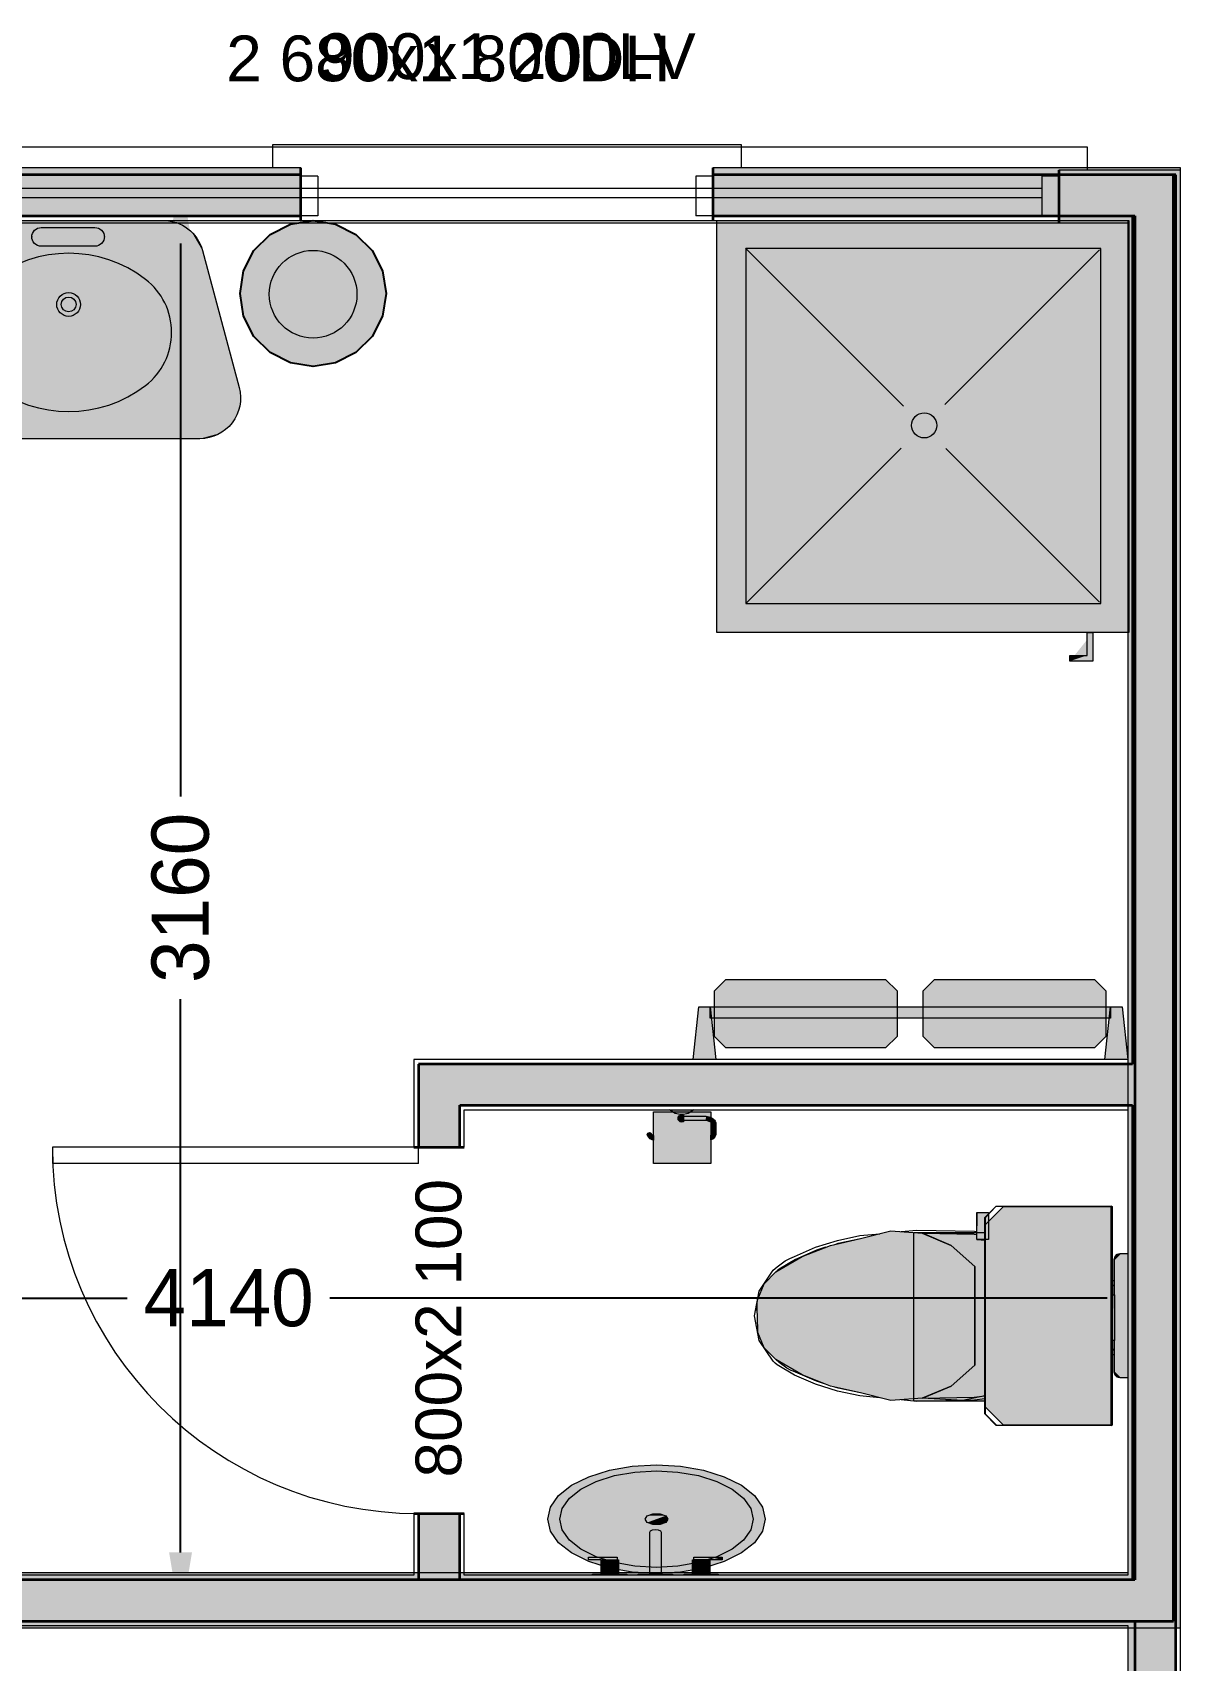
# Model space of a CAD drawing. Header units: inches. Extents: x -2190 to 40245, y -11272 to 33470.
# Drawn here: x 13942 to 16450, y 3254 to 6811 of the extents above; entities that cross this region are included whole.
import ezdxf

# ---------------------------------------------------------------- set-up
doc = ezdxf.new("R2010")
doc.units = ezdxf.units.IN
doc.header["$LTSCALE"] = 96
doc.header["$MEASUREMENT"] = 0
for name, color, linetype, lineweight, true_color in [('Dimensions__Manual-1', 176, 'Continuous', 18, 0x000080), ('Doors-2', 216, 'Continuous', 18, 0x800080), ('Doors__Labels-2', 176, 'Continuous', 18, 0x000080), ('Fixtures__Interior-2', 16, 'Continuous', 18, 0x800000), ('Furniture__Interior-2', 216, 'Continuous', 25, 0x800080), ('Walls___Normal-1', 18, 'Continuous', 35, 0x000000), ('Walls___Normal-2', 18, 'Continuous', 35, 0x000000), ('Walls___Normal-Ext_T_Frame_-_600_OC_-_Int_PB_Ext_WRC_cladding-L1-1', 18, 'Continuous', 35, 0x000000), ('Walls___Normal-Ext_T_Frame_-_600_OC_-_Int_PB_Ext_WRC_cladding-L1-2', 18, 'Continuous', 35, 0x000000), ('Walls___Normal-Ext_T_Frame_-_600_OC_-_Int_PB_Ext_WRC_cladding-L2-1', 18, 'Continuous', 35, 0x000000), ('Walls___Normal-Ext_T_Frame_-_600_OC_-_Int_PB_Ext_WRC_cladding-L2-2', 18, 'Continuous', 35, 0x000000), ('Walls___Normal-Ext_T_Frame_-_600_OC_-_Int_PB_Ext_WRC_cladding-L3-1', 18, 'Continuous', 35, 0x000000), ('Walls___Normal-Ext_T_Frame_-_600_OC_-_Int_PB_Ext_WRC_cladding-L3-2', 18, 'Continuous', 35, 0x000000), ('Walls___Normal-Ext_T_Frame_-_600_OC_-_Int_PB_Ext_WRC_cladding-L4-1', 18, 'Continuous', 35, 0x000000), ('Walls___Normal-Ext_T_Frame_-_600_OC_-_Int_PB_Ext_WRC_cladding-L4-2', 18, 'Continuous', 35, 0x000000), ('Walls___Normal-Int_S_Frame_-_600_OC_-_PB_both_sides-L1-2', 18, 'Continuous', 35, 0x000000), ('Walls___Normal-Int_S_Frame_-_600_OC_-_PB_both_sides-L2-2', 18, 'Continuous', 35, 0x000000), ('Walls___Normal-Int_S_Frame_-_600_OC_-_PB_both_sides-L3-2', 18, 'Continuous', 35, 0x000000), ('Walls___Normal-Int_S_Frame_-_600_OC_-_PB_both_sides-L4-2', 18, 'Continuous', 35, 0x000000), ('Windows-1', 18, 'Continuous', 18, 0x000000), ('Windows-2', 18, 'Continuous', 18, 0x000000), ('Windows__Labels-1', 176, 'Continuous', 9, 0x000080), ('Windows__Labels-2', 176, 'Continuous', 9, 0x000080)]:
    doc.layers.add(name, color=color, linetype=linetype, lineweight=lineweight, true_color=true_color)
doc.dimstyles.new('CHIEF', dxfattribs={"dimtxt": 125, "dimasz": 150, "dimexe": 3, "dimexo": 3, "dimgap": 1.25, "dimtad": 0, "dimdec": 0, "dimdsep": 46, "dimtxsty": 'Standard', "dimcen": 0.09, "dimadec": 0, "dimazin": 0, "dimtfac": 1, "dimtdec": 4, "dimtofl": 0, "dimtmove": 0, "dimatfit": 3, "dimfxl": 3, "dimfrac": 2, "dimtolj": 1, "dimtzin": 0, "dimarcsym": 0})

# ---------------------------------------------------------------- blocks, each defined once
blk = doc.blocks.new('*D18')
at = {"layer": 'Defpoints', "color": 0}
for p in [(14265, 6500), (14265, 3340), (14265, 3340)]:
    blk.add_point(p, dxfattribs=at)
at = {"layer": 'Dimensions__Manual-1', "color": 0, "lineweight": -2}
for p, q in [((14295, 6500), (14295, 6500)), ((14265, 6350), (14265, 5141.5)), ((14265, 3490), (14265, 4698.5)), ((14295, 3340), (14295, 3340))]:
    blk.add_line(p, q, dxfattribs=at)
at = {"layer": 'Dimensions__Manual-1', "color": 0}
for points in [[(14290, 6350), (14240, 6350), (14265, 6500)], [(14240, 3490), (14290, 3490), (14265, 3340)]]:
    blk.add_solid(points, dxfattribs=at)
at = {"layer": 'Dimensions__Manual-1', "color": 0, "insert": (14265, 4920), "char_height": 125, "attachment_point": 5, "rotation": 90}
blk.add_mtext('\\A1;3160', dxfattribs=at)
blk = doc.blocks.new('*D19')
at = {"layer": 'Defpoints', "color": 0}
for p in [(12300, 4045.6), (16440, 4045.6), (16440, 4045.6)]:
    blk.add_point(p, dxfattribs=at)
at = {"layer": 'Dimensions__Manual-1', "color": 0, "lineweight": -2}
for p, q in [((12300, 4075.6), (12300, 4075.6)), ((16440, 4075.6), (16440, 4075.6)), ((12450, 4045.6), (14148.5, 4045.6)), ((16290, 4045.6), (14591.5, 4045.6))]:
    blk.add_line(p, q, dxfattribs=at)
at = {"layer": 'Dimensions__Manual-1', "color": 0}
for points in [[(12450, 4070.6), (12450, 4020.6), (12300, 4045.6)], [(16290, 4020.6), (16290, 4070.6), (16440, 4045.6)]]:
    blk.add_solid(points, dxfattribs=at)
at = {"layer": 'Dimensions__Manual-1', "color": 0, "insert": (14370, 4045.6), "char_height": 125, "attachment_point": 5}
blk.add_mtext('\\A1;4140', dxfattribs=at)
blk = doc.blocks.new('Plumbing_Fixtures_Toilets_Elongated_Toilet')
at = {"color": 18, "linetype": 'Continuous', "lineweight": 18, "true_color": 0x000000}
for p, q in [((-30.9, 312.2), (-30.9, 314.4)), ((34.1, 314.4), (34.1, 312.2)), ((-95.9, 312.2), (-95.6, 311.8)), ((-38.3, 18.6), (-38, 18.3))]:
    blk.add_line(p, q, dxfattribs=at)
at = {"color": 16, "true_color": 0x800000}
blk.add_lwpolyline([(54.3, 326.3), (54.3, 320.5, -0.414214), (48.5, 314.6), (-48.5, 314.6, -0.414214), (-54.3, 320.5), (-54.3, 326.3)], format="xyb", close=True, dxfattribs=at)
at = {"color": 18, "linetype": 'Continuous', "lineweight": 18, "true_color": 0x000000}
for points in [[(-18.4, 314.4), (-49.3, 314.4), (-51.8, 315.1), (-53.7, 316.9), (-54.3, 319.4), (-54.3, 326.3), (54.3, 326.3), (54.3, 319.4), (53.7, 316.9), (51.8, 315.1), (49.3, 314.4), (21.6, 314.4)], [(-27.5, 312.2), (-27.4, 312.6), (-26.3, 313.7), (-24.8, 314.4)], [(-18.4, 312.2), (-18.4, 314.6), (21.6, 314.6), (21.6, 312.2)], [(28, 314.4), (29.4, 313.7), (30.6, 312.6), (30.7, 312.2)], [(95.6, 311.8), (-95.6, 311.8), (-95.6, 210.8), (-85.7, 201.5), (85.7, 201.5), (95.6, 211.4), (95.6, 311.8), (95.9, 312.2), (95.9, 211.3), (85.8, 201.2), (-85.8, 201.2), (-95.9, 211.3), (-95.9, 312.2), (95.9, 312.2)], [(-66.5, 201.2), (-66.5, 194.4), (-90.3, 194.6), (-90.3, 204.4), (-89.1, 204.4)], [(-73.5, 128.3), (-74.8, 142), (-73.9, 192.2), (-73.6, 194.4)], [(-71.2, 192), (-72.1, 146.8), (-71.2, 192), (-70.9, 194.4)], [(72.1, 146.8), (61.4, 172), (43.1, 192.6), (-43.1, 192.6), (-61.4, 172), (-72.1, 146.8)], [(71.7, 109.4), (70.1, 92.1), (65.9, 72.4), (59.8, 53.3), (51.8, 34.8), (42.8, 19.7), (41.3, 18), (40.6, 17.2), (40.2, 16.8), (39.8, 16.4), (21.6, 4.1), (0, 0), (-21.6, 4.1), (-39.8, 16.4), (-42.8, 19.7), (-47.9, 26.9), (-50, 30.8), (-50.9, 32.8), (-51.8, 34.8), (-59.8, 53.3), (-65.9, 72.4), (-70.1, 92.1), (-71.7, 109.4)], [(-62.4, 70.1), (-63.3, 73.1), (-67.4, 92.5)], [(67.4, 92.5), (63.3, 73.1), (62.4, 70.1)], [(-59.8, 62), (-57.3, 54.1), (-49.3, 35.9), (-40.8, 21.4), (-39.4, 19.8), (-38.7, 19.1), (-38.3, 18.7), (-38.3, 18.6)], [(59.8, 62), (57.3, 54.1), (49.3, 35.9), (48.5, 33.9), (47.7, 32), (45.7, 28.3), (40.8, 21.4), (38.3, 18.7)], [(-37.9, 18.3), (-38, 18.3), (-38.3, 18.6)], [(38, 18.3), (37.9, 18.3), (38, 18.3), (38.1, 18.4)]]:
    blk.add_lwpolyline(points, dxfattribs=at)
at = {"color": 16, "linetype": 'Continuous', "lineweight": 18, "true_color": 0x800000}
for points in [[(95.6, 312.6), (95.6, 217.5), (79.6, 201.5), (-79.6, 201.5), (-95.6, 217.5), (-95.6, 312.6)], [(-66.5, 204.5), (-66.5, 194.4), (-90.3, 194.4), (-90.3, 204.5)], [(74.7, 201.6), (74.7, 139.2), (-72.9, 139.2), (-72.9, 201.6)], [(-27.9, 8.5), (-38.3, 18.6), (-51.7, 41.7), (-61.5, 66.5), (-67.4, 92.5), (-74.2, 119.2), (-72.1, 146.6), (-61.4, 172), (-43.1, 192.6), (43.1, 192.6), (61.4, 172), (72.1, 146.6), (74.2, 119.2), (67.4, 92.5), (61.5, 66.5), (51.7, 41.7), (38.3, 18.6), (27.9, 8.5), (14.5, 2.9), (0, 2.7), (-1.4, 2.5), (-2.9, 2.3), (-5.8, 2.1), (-11.6, 2.4), (-14.5, 2.9)]]:
    blk.add_lwpolyline(points, close=True, dxfattribs=at)
blk.add_lwpolyline([(-66.5, 194.4), (-66.1, 201.5), (72.7, 201.2), (73.9, 192.2), (74.8, 142), (73.5, 128.3)], dxfattribs=at)
at = {"color": 18, "linetype": 'Continuous', "lineweight": 18, "true_color": 0x000000}
blk.add_lwpolyline([(71.2, 192), (70, 201.2), (74.1, 182), (72.1, 146.8)], close=True, dxfattribs=at)
at = {"color": 7, "true_color": 0xffffff}
for points in [[(-54.3, 326.3), (54.3, 326.3), (48.5, 314.6), (54.3, 320.5)], [(-54.3, 326.3), (48.5, 314.6), (-54.3, 320.5), (-48.5, 314.6)], [(-54.3, 320.5), (-48.5, 314.6), (-50, 314.8), (-49.3, 314.7)], [(-54.3, 320.5), (-50, 314.8), (-51.4, 315.4), (-50.7, 315.1)], [(-54.3, 320.5), (-51.4, 315.4), (-52.6, 316.3), (-52.1, 315.8)], [(-54.3, 320.5), (-52.6, 316.3), (-53.6, 317.5), (-53.1, 316.9)], [(-54.3, 320.5), (-53.6, 317.5), (-54.1, 318.9), (-53.9, 318.2)], [(-54.3, 320.5), (-54.1, 318.9), (-54.3, 320.5), (-54.3, 319.7)], [(48.5, 314.6), (54.3, 320.5), (54.1, 318.9), (54.3, 319.7)], [(48.5, 314.6), (54.1, 318.9), (53.6, 317.5), (53.9, 318.2)], [(48.5, 314.6), (53.6, 317.5), (52.6, 316.3), (53.1, 316.9)], [(48.5, 314.6), (52.6, 316.3), (51.4, 315.4), (52.1, 315.8)], [(48.5, 314.6), (51.4, 315.4), (50, 314.8), (50.7, 315.1)], [(48.5, 314.6), (50, 314.8), (48.5, 314.6), (49.3, 314.7)]]:
    blk.add_solid(points, dxfattribs=at)
at = {"color": 7, "linetype": 'Continuous', "lineweight": 18, "true_color": 0xffffff}
for points in [[(-95.6, 312.6), (95.6, 312.6), (79.6, 201.5), (95.6, 217.5)], [(-95.6, 312.6), (79.6, 201.5), (-95.6, 217.5), (-79.6, 201.5)], [(-90.3, 204.5), (-66.5, 204.5), (-90.3, 194.4), (-66.5, 194.4)], [(-72.9, 201.6), (74.7, 201.6), (-72.9, 139.2), (74.7, 139.2)], [(-51.7, 41.7), (-72.1, 146.6), (-43.1, 192.6), (-61.4, 172)], [(-51.7, 41.7), (-43.1, 192.6), (61.4, 172), (43.1, 192.6)], [(-51.7, 41.7), (61.4, 172), (74.2, 119.2), (72.1, 146.6)], [(-51.7, 41.7), (-67.4, 92.5), (-72.1, 146.6), (-74.2, 119.2)], [(-51.7, 41.7), (74.2, 119.2), (51.7, 41.7), (67.4, 92.5)], [(-67.4, 92.5), (-51.7, 41.7), (-67.4, 92.5), (-61.5, 66.5)], [(51.7, 41.7), (67.4, 92.5), (51.7, 41.7), (61.5, 66.5)], [(-51.7, 41.7), (51.7, 41.7), (27.9, 8.5), (38.3, 18.6)], [(-51.7, 41.7), (27.9, 8.5), (0, 2.7), (14.5, 2.9)], [(-51.7, 41.7), (0, 2.7), (-27.9, 8.5), (-14.5, 2.9)], [(-51.7, 41.7), (-27.9, 8.5), (-51.7, 41.7), (-38.3, 18.6)], [(-14.5, 2.9), (0, 2.7), (-2.9, 2.3), (-1.4, 2.5)], [(-14.5, 2.9), (-2.9, 2.3), (-11.6, 2.4), (-5.8, 2.1)]]:
    blk.add_solid(points, dxfattribs=at)
blk = doc.blocks.new('Plumbing_Fixtures_Showers_Square_Without_Fixtures_Square')
at = {"color": 16, "linetype": 'Continuous', "lineweight": 18, "true_color": 0x800000}
for p, q in [((154.8, 334.8), (-155.6, 334.8)), ((-155.6, 334.8), (-155.6, 24.4)), ((-154.3, 333.5), (-20.2, 199.4)), ((154.8, 334.8), (18.9, 198.9)), ((154.8, 24.4), (154.8, 334.8)), ((-154.3, 25.7), (-19.1, 160.8)), ((155.1, 24.1), (16.9, 162.4)), ((-155.6, 24.4), (154.8, 24.4))]:
    blk.add_line(p, q, dxfattribs=at)
at = {"color": 16, "true_color": 0x800000}
blk.add_lwpolyline([(-148.6, 385.1), (-128.6, 385.1), (-128.6, 380.1), (-143.6, 380.1), (-143.6, 360.1), (-148.6, 360.1)], close=True, dxfattribs=at)
at = {"color": 16, "linetype": 'Continuous', "lineweight": 18, "true_color": 0x800000}
blk.add_lwpolyline([(-180, 360), (180, 360), (180, 0), (-180, 0)], close=True, dxfattribs=at)
blk.add_circle((-1.2, 179.1), 11, dxfattribs=at)
at = {"color": 7, "true_color": 0xffffff}
for points in [[(-128.6, 385.1), (-143.6, 380.1), (-148.6, 360.1), (-143.6, 360.1)], [(-128.6, 385.1), (-148.6, 360.1), (-128.6, 385.1), (-148.6, 385.1)], [(-143.6, 380.1), (-128.6, 385.1), (-143.6, 380.1), (-128.6, 380.1)]]:
    blk.add_solid(points, dxfattribs=at)
at = {"color": 7, "linetype": 'Continuous', "lineweight": 18, "true_color": 0xffffff}
blk.add_solid([(-180, 0), (-180, 360), (180, 0), (180, 360)], dxfattribs=at)
blk = doc.blocks.new('Plumbing_Fixtures_Sinks_Bathroom_Sinks_With_Fixtures_Pedestal_Oval_Basin')
at = {"color": 16, "true_color": 0x800000}
blk.add_lwpolyline([(-148.8, 146.1, -0.493145), (-114.6, 190.7), (114.6, 190.7, -0.493145), (148.8, 146.1), (116.7, 26.2, -0.339454), (82.5, 0), (-82.5, 0, -0.339454), (-116.7, 26.2)], format="xyb", close=True, dxfattribs=at)
at = {"color": 18, "linetype": 'Continuous', "lineweight": 18, "true_color": 0x000000}
blk.add_lwpolyline([(-67, 51.5, 0.339953), (67.3, 51.5, 0.492589), (67.3, 144.2, 0.339953), (-67, 144.2, 0.492589), (-67, 51.5)], format="xyb", dxfattribs=at)
blk.add_lwpolyline([(-31.1, 14.1, -0.414214), (-22.7, 22.5), (24.1, 22.5, -0.414214), (32.5, 14.1), (32.5, 14.5, -0.414214), (24.1, 6.2), (-22.7, 6.2, -0.414214), (-31.1, 14.5)], format="xyb", close=True, dxfattribs=at)
for radius in [10.4, 6.47]:
    blk.add_circle((0.2, 73.4), radius, dxfattribs=at)
at = {"color": 7, "true_color": 0xffffff}
for points in [[(-114.6, 190.7), (-148.8, 146.1), (-150, 155.3), (-149.7, 150.7)], [(-114.6, 190.7), (-150, 155.3), (-148.8, 164.5), (-149.7, 159.9)], [(-114.6, 190.7), (-148.8, 164.5), (-145.3, 173), (-147.3, 168.8)], [(-116.7, 26.2), (-148.8, 146.1), (114.6, 190.7), (-114.6, 190.7)], [(-114.6, 190.7), (-145.3, 173), (-139.6, 180.3), (-142.7, 176.8)], [(-114.6, 190.7), (-139.6, 180.3), (-132.3, 185.9), (-136.1, 183.4)], [(-114.6, 190.7), (-132.3, 185.9), (-123.8, 189.5), (-128.1, 188)], [(-114.6, 190.7), (-123.8, 189.5), (-114.6, 190.7), (-119.2, 190.4)], [(-116.7, 26.2), (114.6, 190.7), (116.7, 26.2), (148.8, 146.1)], [(148.8, 146.1), (114.6, 190.7), (123.8, 189.5), (119.2, 190.4)], [(148.8, 146.1), (123.8, 189.5), (132.3, 185.9), (128.1, 188)], [(148.8, 146.1), (132.3, 185.9), (139.6, 180.3), (136.1, 183.4)], [(148.8, 146.1), (139.6, 180.3), (145.3, 173), (142.7, 176.8)], [(148.8, 146.1), (145.3, 173), (148.8, 164.5), (147.3, 168.8)], [(148.8, 146.1), (148.8, 164.5), (150, 155.3), (149.7, 159.9)], [(148.8, 146.1), (150, 155.3), (148.8, 146.1), (149.7, 150.7)], [(-116.7, 26.2), (-82.5, 0), (-91.6, 1.2), (-87.1, 0.3)], [(-116.7, 26.2), (-91.6, 1.2), (-100.2, 4.7), (-96, 2.7)], [(-116.7, 26.2), (-100.2, 4.7), (-107.5, 10.4), (-104, 7.3)], [(-116.7, 26.2), (-107.5, 10.4), (-113.1, 17.7), (-110.6, 13.8)], [(-116.7, 26.2), (-113.1, 17.7), (-116.7, 26.2), (-115.2, 21.8)], [(-116.7, 26.2), (116.7, 26.2), (-82.5, 0), (82.5, 0)], [(82.5, 0), (116.7, 26.2), (113.1, 17.7), (115.2, 21.8)], [(82.5, 0), (113.1, 17.7), (107.5, 10.4), (110.6, 13.8)], [(82.5, 0), (107.5, 10.4), (100.2, 4.7), (104, 7.3)], [(82.5, 0), (100.2, 4.7), (91.6, 1.2), (96, 2.7)], [(82.5, 0), (91.6, 1.2), (82.5, 0), (87.1, 0.3)]]:
    blk.add_solid(points, dxfattribs=at)
blk = doc.blocks.new('Bathroom_Items_Sink_&_Toilet_Items_Classic_Waste_Basket')
at = {"color": 216, "true_color": 0x800080}
blk.add_lwpolyline([(-51.6, 26.3), (-60.7, 44.1), (-63.8, 63.8), (-60.7, 83.5), (-51.6, 101.3), (-37.5, 115.4), (-19.7, 124.5), (0, 127.6), (19.7, 124.5), (37.5, 115.4), (51.6, 101.3), (60.7, 83.5), (63.8, 63.8), (60.7, 44.1), (51.6, 26.3), (37.5, 12.2), (19.7, 3.1), (0, 0), (-19.7, 3.1), (-37.5, 12.2)], close=True, dxfattribs=at)
at = {"color": 18, "linetype": 'Continuous', "lineweight": 18, "true_color": 0x000000}
for points in [[(-10.8, 125.9), (-10.9, 125.9), (-11.1, 125.8)], [(11.1, 125.8), (10.9, 125.9), (10.7, 125.9)]]:
    blk.add_lwpolyline(points, dxfattribs=at)
blk.add_circle((0.1, 63.1), 38.3, dxfattribs=at)
at = {"color": 7, "true_color": 0xffffff}
for points in [[(-37.5, 12.2), (-51.6, 101.3), (-19.7, 124.5), (-37.5, 115.4)], [(-37.5, 12.2), (-19.7, 124.5), (19.7, 124.5), (0, 127.6)], [(-37.5, 12.2), (19.7, 124.5), (51.6, 101.3), (37.5, 115.4)], [(-37.5, 12.2), (-63.8, 63.8), (-51.6, 101.3), (-60.7, 83.5)], [(-37.5, 12.2), (51.6, 101.3), (63.8, 63.8), (60.7, 83.5)], [(-37.5, 12.2), (-51.6, 26.3), (-63.8, 63.8), (-60.7, 44.1)], [(-37.5, 12.2), (63.8, 63.8), (51.6, 26.3), (60.7, 44.1)], [(-37.5, 12.2), (51.6, 26.3), (19.7, 3.1), (37.5, 12.2)], [(-37.5, 12.2), (19.7, 3.1), (-19.7, 3.1), (0, 0)]]:
    blk.add_solid(points, dxfattribs=at)
blk = doc.blocks.new('Plumbing_Fixtures_Sinks_Bathroom_Sinks_With_Fixtures_Vanity_Round_Vessel')
at = {"color": 16, "linetype": 'Continuous', "lineweight": 18, "true_color": 0x800000}
for p, q in [((-46.6, 166.4), (-32.6, 166.4)), ((48.3, 166.4), (34.3, 166.4))]:
    blk.add_line(p, q, dxfattribs=at)
for points in [[(-85.6, 53.8), (-92.6, 73.9), (-95, 95), (-92.6, 116.1), (-85.6, 136.2), (-74.3, 154.2), (-59.2, 169.3), (-41.2, 180.6), (-21.1, 187.6), (0, 190), (21.1, 187.6), (41.2, 180.6), (59.2, 169.3), (74.3, 154.2), (85.6, 136.2), (92.6, 116.1), (95, 95), (92.6, 73.9), (85.6, 53.8), (74.3, 35.8), (59.2, 20.7), (41.2, 9.4), (21.1, 2.4), (0, 0), (-21.1, 2.4), (-41.2, 9.4), (-59.2, 20.7), (-74.3, 35.8)], [(-31.6, 166.4), (-32.6, 166.4), (-32.6, 161.4), (-57.5, 161.4), (-57.5, 166.4), (-46.6, 166.4), (-46.6, 191.3), (-31.6, 191.3)], [(-54, 193.2), (-24.1, 193.2), (-24.1, 191.3), (-54, 191.3)], [(5.9, 117.5), (5.2, 115.4), (3.4, 113.8), (0.9, 113.2), (-1.6, 113.8), (-3.4, 115.4), (-4.1, 117.5), (-4.1, 191.3), (5.9, 191.3)], [(25.9, 193.2), (55.8, 193.2), (55.8, 191.3), (25.9, 191.3)], [(48.3, 191.3), (48.3, 166.4), (59.3, 166.4), (59.3, 161.4), (34.3, 161.4), (34.3, 166.4), (33.3, 166.4), (33.3, 191.3)], [(-66.1, 42.3), (-76.1, 58.3), (-82.4, 76.2), (-84.5, 95), (-82.4, 113.8), (-76.1, 131.7), (-66.1, 147.7), (-52.7, 161.1), (-36.7, 171.1), (-18.8, 177.4), (0, 179.5), (18.8, 177.4), (36.7, 171.1), (52.7, 161.1), (66.1, 147.7), (76.1, 131.7), (82.4, 113.8), (84.5, 95), (82.4, 76.2), (76.1, 58.3), (66.1, 42.3), (52.7, 28.9), (36.7, 18.9), (18.8, 12.6), (0, 10.5), (-18.8, 12.6), (-36.7, 18.9), (-52.7, 28.9)], [(-10, 95), (-8.1, 100.9), (-3.1, 104.5), (3.1, 104.5), (8.1, 100.9), (10, 95), (8.1, 89.1), (3.1, 85.5), (-3.1, 85.5), (-8.1, 89.1)]]:
    blk.add_lwpolyline(points, close=True, dxfattribs=at)
at = {"color": 16, "true_color": 0x800000}
blk.add_lwpolyline([(-14.1, 193.2), (15.9, 193.2), (15.9, 191.3), (-14.1, 191.3)], close=True, dxfattribs=at)
at = {"color": 7, "linetype": 'Continuous', "lineweight": 18, "true_color": 0xffffff}
for points in [[(-74.3, 35.8), (-21.1, 187.6), (21.1, 187.6), (0, 190)], [(-74.3, 35.8), (-59.2, 169.3), (-21.1, 187.6), (-41.2, 180.6)], [(-74.3, 35.8), (21.1, 187.6), (59.2, 169.3), (41.2, 180.6)], [(-54, 191.3), (-54, 193.2), (-24.1, 191.3), (-24.1, 193.2)], [(-31.6, 191.3), (-31.6, 166.4), (-46.6, 166.4), (-32.6, 166.4)], [(-31.6, 191.3), (-46.6, 166.4), (-31.6, 191.3), (-46.6, 191.3)], [(5.9, 191.3), (-1.6, 113.8), (-4.1, 117.5), (-3.4, 115.4)], [(5.9, 191.3), (-4.1, 117.5), (5.9, 191.3), (-4.1, 191.3)], [(5.9, 191.3), (3.4, 113.8), (-1.6, 113.8), (0.9, 113.2)], [(5.9, 191.3), (5.9, 117.5), (3.4, 113.8), (5.2, 115.4)], [(25.9, 191.3), (25.9, 193.2), (55.8, 191.3), (55.8, 193.2)], [(33.3, 191.3), (48.3, 191.3), (34.3, 166.4), (48.3, 166.4)], [(33.3, 191.3), (34.3, 166.4), (33.3, 191.3), (33.3, 166.4)], [(-52.7, 28.9), (-66.1, 147.7), (-36.7, 171.1), (-52.7, 161.1)], [(-52.7, 28.9), (-36.7, 171.1), (0, 179.5), (-18.8, 177.4)], [(-52.7, 28.9), (0, 179.5), (36.7, 171.1), (18.8, 177.4)], [(-52.7, 28.9), (36.7, 171.1), (66.1, 147.7), (52.7, 161.1)], [(-74.3, 35.8), (-85.6, 136.2), (-59.2, 169.3), (-74.3, 154.2)], [(-74.3, 35.8), (59.2, 169.3), (85.6, 136.2), (74.3, 154.2)], [(-46.6, 166.4), (-32.6, 166.4), (-57.5, 161.4), (-32.6, 161.4)], [(-46.6, 166.4), (-57.5, 161.4), (-46.6, 166.4), (-57.5, 166.4)], [(34.3, 166.4), (48.3, 166.4), (59.3, 161.4), (59.3, 166.4)], [(34.3, 166.4), (59.3, 161.4), (34.3, 166.4), (34.3, 161.4)], [(-52.7, 28.9), (-82.4, 113.8), (-66.1, 147.7), (-76.1, 131.7)], [(-52.7, 28.9), (66.1, 147.7), (82.4, 113.8), (76.1, 131.7)], [(-74.3, 35.8), (-95, 95), (-85.6, 136.2), (-92.6, 116.1)], [(-74.3, 35.8), (85.6, 136.2), (95, 95), (92.6, 116.1)], [(-52.7, 28.9), (-82.4, 76.2), (-82.4, 113.8), (-84.5, 95)], [(-52.7, 28.9), (82.4, 113.8), (82.4, 76.2), (84.5, 95)], [(-8.1, 89.1), (-10, 95), (-3.1, 104.5), (-8.1, 100.9)], [(-8.1, 89.1), (-3.1, 104.5), (8.1, 100.9), (3.1, 104.5)], [(-8.1, 89.1), (8.1, 100.9), (8.1, 89.1), (10, 95)], [(-74.3, 35.8), (-85.6, 53.8), (-95, 95), (-92.6, 73.9)], [(-74.3, 35.8), (95, 95), (85.6, 53.8), (92.6, 73.9)], [(-8.1, 89.1), (8.1, 89.1), (-3.1, 85.5), (3.1, 85.5)], [(-52.7, 28.9), (-66.1, 42.3), (-82.4, 76.2), (-76.1, 58.3)], [(-52.7, 28.9), (82.4, 76.2), (66.1, 42.3), (76.1, 58.3)], [(-74.3, 35.8), (85.6, 53.8), (59.2, 20.7), (74.3, 35.8)], [(-74.3, 35.8), (59.2, 20.7), (21.1, 2.4), (41.2, 9.4)], [(-74.3, 35.8), (21.1, 2.4), (-21.1, 2.4), (0, 0)], [(-74.3, 35.8), (-21.1, 2.4), (-59.2, 20.7), (-41.2, 9.4)], [(-52.7, 28.9), (66.1, 42.3), (36.7, 18.9), (52.7, 28.9)], [(-52.7, 28.9), (36.7, 18.9), (0, 10.5), (18.8, 12.6)], [(-52.7, 28.9), (0, 10.5), (-36.7, 18.9), (-18.8, 12.6)]]:
    blk.add_solid(points, dxfattribs=at)
at = {"color": 7, "true_color": 0xffffff}
blk.add_solid([(-14.1, 191.3), (-14.1, 193.2), (15.9, 191.3), (15.9, 193.2)], dxfattribs=at)
blk = doc.blocks.new('Bathroom_Hardware_Towel_Bars_Towel_on_Rod_(double)')
at = {"color": 16, "linetype": 'Continuous', "lineweight": 18, "true_color": 0x800000}
for points in [[(-11.7, 20), (-21.7, 10), (-161.4, 10), (-171.4, 20), (-171.4, 60), (-161.4, 70), (-21.7, 70), (-11.7, 60)], [(170.8, 20), (160.8, 10), (21.1, 10), (11.1, 20), (11.1, 60), (21.1, 70), (160.8, 70), (170.8, 60)], [(-190, 0), (-185, 46), (-175, 46), (-170, 0)], [(175, 46), (175, 36), (-175, 36), (-175, 46)]]:
    blk.add_lwpolyline(points, close=True, dxfattribs=at)
at = {"color": 16, "true_color": 0x800000}
blk.add_lwpolyline([(170, 0), (175, 46), (185, 46), (190, 0)], close=True, dxfattribs=at)
at = {"color": 7, "linetype": 'Continuous', "lineweight": 18, "true_color": 0xffffff}
for points in [[(-11.7, 60), (-171.4, 60), (-21.7, 70), (-161.4, 70)], [(-11.7, 60), (-161.4, 10), (-171.4, 60), (-171.4, 20)], [(-11.7, 60), (-11.7, 20), (-161.4, 10), (-21.7, 10)], [(170.8, 60), (11.1, 60), (160.8, 70), (21.1, 70)], [(170.8, 60), (21.1, 10), (11.1, 60), (11.1, 20)], [(170.8, 60), (170.8, 20), (21.1, 10), (160.8, 10)], [(-170, 0), (-190, 0), (-175, 46), (-185, 46)], [(-175, 46), (175, 46), (-175, 36), (175, 36)]]:
    blk.add_solid(points, dxfattribs=at)
at = {"color": 7, "true_color": 0xffffff}
blk.add_solid([(190, 0), (170, 0), (185, 46), (175, 46)], dxfattribs=at)
blk = doc.blocks.new('Bathroom_Hardware_Tissue_Paper_TP_Holder')
at = {"color": 16, "true_color": 0x800000}
blk.add_lwpolyline([(25.4, 0), (-24.7, 0), (-24.7, 45.1), (25.4, 45.1)], close=True, dxfattribs=at)
at = {"color": 16, "linetype": 'Continuous', "lineweight": 18, "true_color": 0x800000}
for points in [[(-10.6, 46.9), (10.6, 46.9), (5.7, 43.6), (0.1, 42.5), (-5.7, 43.6)], [(25.4, 24.7), (25.5, 24.7), (26.3, 25.6), (26.3, 35.2), (26.3, 35.2), (25.5, 36), (24.2, 36.7), (22.7, 37.2), (21, 37.5), (2.5, 37.5), (2.2, 37.1), (1.2, 36.4), (0, 36.2), (-1.2, 36.4), (-2.2, 37.1), (-2.9, 38.1), (-3.1, 39.3), (-2.9, 40.5), (-2.2, 41.5), (-1.2, 42.2), (0, 42.6), (1.1, 42.3), (2.2, 41.5), (2.5, 41.2), (21.3, 41.2), (23.7, 40.8), (25.8, 40.1), (27.6, 39.1), (28.8, 37.9), (29.3, 36.9), (30, 35.4), (30, 25.3), (29.3, 23.8), (28.8, 22.9), (27.6, 21.6), (25.8, 20.6), (25.4, 20.5)], [(-25.8, 20.6), (-27.6, 21.6), (-28.8, 22.9), (-29.3, 23.8), (-30, 25.3), (-29.5, 26.4), (-28.1, 27), (-26.8, 26.6), (-26.3, 25.5), (-25.5, 24.8), (-24.7, 24.3), (-24.7, 20.3)]]:
    blk.add_lwpolyline(points, close=True, dxfattribs=at)
at = {"color": 7, "true_color": 0xffffff}
blk.add_solid([(25.4, 45.1), (25.4, 0), (-24.7, 45.1), (-24.7, 0)], dxfattribs=at)
at = {"color": 7, "linetype": 'Continuous', "lineweight": 18, "true_color": 0xffffff}
for points in [[(-5.7, 43.6), (-10.6, 46.9), (5.7, 43.6), (10.6, 46.9)], [(-5.7, 43.6), (5.7, 43.6), (-5.7, 43.6), (0.1, 42.5)], [(2.5, 41.2), (-2.9, 38.1), (-2.9, 40.5), (-3.1, 39.3)], [(2.5, 41.2), (-2.9, 40.5), (-1.2, 42.2), (-2.2, 41.5)], [(2.5, 41.2), (-1.2, 36.4), (-2.9, 38.1), (-2.2, 37.1)], [(2.5, 41.2), (-1.2, 42.2), (1.1, 42.3), (0, 42.6)], [(2.5, 41.2), (1.2, 36.4), (-1.2, 36.4), (0, 36.2)], [(2.5, 41.2), (1.1, 42.3), (2.5, 41.2), (2.2, 41.5)], [(2.5, 41.2), (2.5, 37.5), (1.2, 36.4), (2.2, 37.1)], [(21.3, 41.2), (21, 37.5), (2.5, 41.2), (2.5, 37.5)], [(23.7, 40.8), (22.7, 37.2), (21.3, 41.2), (21, 37.5)], [(25.8, 40.1), (24.2, 36.7), (23.7, 40.8), (22.7, 37.2)], [(27.6, 39.1), (25.5, 36), (25.8, 40.1), (24.2, 36.7)], [(29.3, 36.9), (26.3, 35.2), (27.6, 39.1), (25.5, 36)], [(29.3, 23.8), (26.3, 25.6), (29.3, 36.9), (26.3, 35.2)], [(29.3, 36.9), (27.6, 39.1), (29.3, 36.9), (28.8, 37.9)], [(29.3, 23.8), (29.3, 36.9), (30, 25.3), (30, 35.4)], [(-28.1, 27), (-29.3, 23.8), (-29.5, 26.4), (-30, 25.3)], [(-28.1, 27), (-27.6, 21.6), (-29.3, 23.8), (-28.8, 22.9)], [(-26.3, 25.5), (-28.1, 27), (-26.3, 25.5), (-26.8, 26.6)], [(-28.1, 27), (-26.3, 25.5), (-27.6, 21.6), (-25.5, 24.8)], [(-27.6, 21.6), (-25.5, 24.8), (-24.7, 20.3), (-24.7, 24.3)], [(-27.6, 21.6), (-24.7, 20.3), (-27.6, 21.6), (-25.8, 20.6)], [(25.4, 20.5), (25.4, 24.7), (27.6, 21.6), (25.5, 24.7)], [(25.4, 20.5), (27.6, 21.6), (25.4, 20.5), (25.8, 20.6)], [(27.6, 21.6), (25.5, 24.7), (29.3, 23.8), (26.3, 25.6)], [(27.6, 21.6), (29.3, 23.8), (27.6, 21.6), (28.8, 22.9)]]:
    blk.add_solid(points, dxfattribs=at)

msp = doc.modelspace()

# ---------------------------------------------------------------- linework, layer by layer
at = {"layer": 'Doors-2', "color": 216, "linetype": 'Continuous', "lineweight": 18, "true_color": 0x800080}
for p, q in [((14785, 4375), (13985, 4375)), ((13985, 4375), (13985, 4340)), ((14785, 4340), (14785, 4375)), ((14785, 4340), (13985, 4340))]:
    msp.add_line(p, q, dxfattribs=at)
msp.add_arc((14785, 4375), 800, 180, 270, dxfattribs=at)
at = {"layer": 'Walls___Normal-1'}
msp.add_line((16184.4, 6510), (16184.4, 6395), dxfattribs=at)
at = {"layer": 'Walls___Normal-1', "color": 8, "true_color": 0x808080}
for points in [[(16350, 6410), (16184.4, 6410), (16440, 6500), (16184.4, 6500)], [(16350, -9850), (16350, 6410), (16440, -9850), (16440, 6500)], [(8167.5, 3430), (16350, 3430), (8077.5, 3340), (16350, 3340)]]:
    msp.add_solid(points, dxfattribs=at)
at = {"layer": 'Walls___Normal-1', "color": 1, "true_color": 0xff0000}
for points in [[(16335, 6395), (16184.4, 6395), (16350, 6410), (16184.4, 6410)], [(16335, 3445), (16335, 6395), (16350, 3430), (16350, 6410)], [(12315, 3445), (16335, 3445), (12300, 3430), (16350, 3430)], [(16335, -9850), (16335, 3330), (16350, -9850), (16350, 3340)]]:
    msp.add_solid(points, dxfattribs=at)
at = {"layer": 'Walls___Normal-2'}
for p, q in [((14528.1, 6400), (14528.1, 6515)), ((15428.1, 6515), (15428.1, 6400)), ((14775, 4375), (14885, 4375)), ((14775, 3575), (14885, 3575))]:
    msp.add_line(p, q, dxfattribs=at)
at = {"layer": 'Walls___Normal-2', "color": 1, "true_color": 0xff0000}
for points in [[(13283.5, 6515), (14528.1, 6515), (13283.5, 6500), (14528.1, 6500)], [(15428.1, 6515), (16450, 6515), (15428.1, 6500), (16435, 6500)], [(16450, 6515), (16450, 3325), (16435, 6500), (16435, 3340)], [(16450, 3325), (8067.5, 3325), (16435, 3340), (8077.5, 3340)]]:
    msp.add_solid(points, dxfattribs=at)
at = {"layer": 'Walls___Normal-2', "color": 8, "true_color": 0x808080}
for points in [[(13283.5, 6500), (14528.1, 6500), (13283.5, 6410), (14528.1, 6410)], [(15428.1, 6500), (16435, 6500), (15428.1, 6410), (16345, 6410)], [(16435, 6500), (16435, 3340), (16345, 6410), (16345, 3430)], [(14785, 4375), (14785, 4557), (14875, 4375), (14875, 4467)], [(14785, 4557), (16345, 4557), (14875, 4467), (16345, 4467)], [(14785, 3430), (14785, 3575), (14875, 3430), (14875, 3575)], [(16435, 3340), (8077.5, 3340), (16345, 3430), (8167.5, 3430)]]:
    msp.add_solid(points, dxfattribs=at)
at = {"layer": 'Walls___Normal-Ext_T_Frame_-_600_OC_-_Int_PB_Ext_WRC_cladding-L1-1', "color": 18, "linetype": 'Continuous', "lineweight": 0, "true_color": 0x000000}
for p, q in [((16184.4, 6395), (16335, 6395)), ((16335, 6395), (16335, 3445)), ((16335, 3445), (12315, 3445)), ((16335, 3330), (16335, -9850))]:
    msp.add_line(p, q, dxfattribs=at)
at = {"layer": 'Walls___Normal-Ext_T_Frame_-_600_OC_-_Int_PB_Ext_WRC_cladding-L1-2', "color": 18, "linetype": 'Continuous', "lineweight": 0, "true_color": 0x000000}
for p, q in [((14528.1, 6515), (13283.5, 6515)), ((16450, 6515), (15428.1, 6515)), ((16450, 3325), (16450, 6515)), ((8067.5, 3325), (16450, 3325))]:
    msp.add_line(p, q, dxfattribs=at)
at = {"layer": 'Walls___Normal-Ext_T_Frame_-_600_OC_-_Int_PB_Ext_WRC_cladding-L2-1', "color": 18, "linetype": 'Continuous', "lineweight": 35, "true_color": 0x000000}
for p, q in [((16184.4, 6410), (16350, 6410)), ((16350, 6410), (16350, 3430)), ((16350, 3430), (12300, 3430)), ((16350, 3340), (16350, -9850))]:
    msp.add_line(p, q, dxfattribs=at)
at = {"layer": 'Walls___Normal-Ext_T_Frame_-_600_OC_-_Int_PB_Ext_WRC_cladding-L2-2', "color": 18, "linetype": 'Continuous', "lineweight": 35, "true_color": 0x000000}
for p, q in [((14528.1, 6500), (13283.5, 6500)), ((16435, 6500), (15428.1, 6500)), ((16435, 3340), (16435, 6500)), ((8077.5, 3340), (16435, 3340))]:
    msp.add_line(p, q, dxfattribs=at)
at = {"layer": 'Walls___Normal-Ext_T_Frame_-_600_OC_-_Int_PB_Ext_WRC_cladding-L3-1', "color": 18, "linetype": 'Continuous', "lineweight": 35, "true_color": 0x000000}
for p, q in [((16440, 6500), (16184.4, 6500)), ((16440, -9850), (16440, 6500)), ((8077.5, 3340), (16350, 3340))]:
    msp.add_line(p, q, dxfattribs=at)
at = {"layer": 'Walls___Normal-Ext_T_Frame_-_600_OC_-_Int_PB_Ext_WRC_cladding-L3-2', "color": 18, "linetype": 'Continuous', "lineweight": 35, "true_color": 0x000000}
for p, q in [((13283.5, 6410), (14528.1, 6410)), ((15428.1, 6410), (16345, 6410)), ((16345, 6410), (16345, 4557)), ((16345, 4467), (16345, 3430)), ((14785, 3430), (12295, 3430)), ((16345, 3430), (14875, 3430))]:
    msp.add_line(p, q, dxfattribs=at)
at = {"layer": 'Walls___Normal-Ext_T_Frame_-_600_OC_-_Int_PB_Ext_WRC_cladding-L4-1', "color": 18, "linetype": 'Continuous', "lineweight": 0, "true_color": 0x000000}
for p, q in [((16450, 6510), (16184.4, 6510)), ((16450, -9850), (16450, 6510)), ((8067.5, 3330), (16335, 3330))]:
    msp.add_line(p, q, dxfattribs=at)
at = {"layer": 'Walls___Normal-Ext_T_Frame_-_600_OC_-_Int_PB_Ext_WRC_cladding-L4-2', "color": 18, "linetype": 'Continuous', "lineweight": 0, "true_color": 0x000000}
for p, q in [((13283.5, 6400), (14528.1, 6400)), ((15428.1, 6400), (16335, 6400)), ((16335, 6400), (16335, 4567)), ((16335, 4457), (16335, 3440)), ((14775, 3440), (12305, 3440)), ((16335, 3440), (14885, 3440))]:
    msp.add_line(p, q, dxfattribs=at)
at = {"layer": 'Walls___Normal-Int_S_Frame_-_600_OC_-_PB_both_sides-L1-2', "color": 18, "linetype": 'Continuous', "lineweight": 0, "true_color": 0x000000}
for p, q in [((14775, 4567), (14775, 4375)), ((16335, 4567), (14775, 4567)), ((14775, 3575), (14775, 3440))]:
    msp.add_line(p, q, dxfattribs=at)
at = {"layer": 'Walls___Normal-Int_S_Frame_-_600_OC_-_PB_both_sides-L2-2', "color": 18, "linetype": 'Continuous', "lineweight": 35, "true_color": 0x000000}
for p, q in [((14785, 4557), (14785, 4375)), ((16345, 4557), (14785, 4557)), ((14785, 3575), (14785, 3430))]:
    msp.add_line(p, q, dxfattribs=at)
at = {"layer": 'Walls___Normal-Int_S_Frame_-_600_OC_-_PB_both_sides-L3-2', "color": 18, "linetype": 'Continuous', "lineweight": 35, "true_color": 0x000000}
for p, q in [((14875, 4375), (14875, 4467)), ((14875, 4467), (16345, 4467)), ((14875, 3430), (14875, 3575))]:
    msp.add_line(p, q, dxfattribs=at)
at = {"layer": 'Walls___Normal-Int_S_Frame_-_600_OC_-_PB_both_sides-L4-2', "color": 18, "linetype": 'Continuous', "lineweight": 0, "true_color": 0x000000}
for p, q in [((14885, 4375), (14885, 4457)), ((14885, 4457), (16335, 4457)), ((14885, 3440), (14885, 3575))]:
    msp.add_line(p, q, dxfattribs=at)
at = {"layer": 'Windows-1'}
for p, q in [((16246.9, 6560), (13441.9, 6560)), ((16246.9, 6510), (16246.9, 6560)), ((16184.4, 6497), (16147.4, 6497)), ((16147.4, 6497), (16147.4, 6410)), ((16184.4, 6497), (16184.4, 6410)), ((16147.4, 6469.5), (13541.4, 6469.5)), ((16147.4, 6449.5), (13541.4, 6449.5)), ((16184.4, 6410), (16147.4, 6410)), ((13504.4, 6395), (16184.4, 6395))]:
    msp.add_line(p, q, dxfattribs=at)
at = {"layer": 'Windows-2'}
for p, q in [((14465.6, 6565), (14465.6, 6515)), ((15490.6, 6565), (14465.6, 6565)), ((15490.6, 6515), (15490.6, 6565)), ((14565.1, 6497), (14528.1, 6497)), ((14528.1, 6497), (14528.1, 6410)), ((14565.1, 6497), (14565.1, 6410)), ((15428.1, 6497), (15391.1, 6497)), ((15391.1, 6497), (15391.1, 6410)), ((15428.1, 6497), (15428.1, 6410)), ((15391.1, 6469.5), (14565.1, 6469.5)), ((15391.1, 6449.5), (14565.1, 6449.5)), ((14565.1, 6410), (14528.1, 6410)), ((15428.1, 6410), (15391.1, 6410)), ((14528.1, 6400), (15428.1, 6400))]:
    msp.add_line(p, q, dxfattribs=at)

# ---------------------------------------------------------------- block references
at = {"layer": 'Fixtures__Interior-2', "linetype": 'Continuous', "lineweight": 0, "xscale": 2.5, "yscale": 2.5, "rotation": 180}
for name, p in [('Plumbing_Fixtures_Sinks_Bathroom_Sinks_With_Fixtures_Pedestal_Oval_Basin', (14021, 6400)), ('Plumbing_Fixtures_Showers_Square_Without_Fixtures_Square', (15887.1, 6400))]:
    msp.add_blockref(name, p, dxfattribs=at)
at = {"layer": 'Fixtures__Interior-2', "linetype": 'Continuous', "lineweight": 0, "xscale": 2.5, "yscale": 2.5}
msp.add_blockref('Bathroom_Hardware_Towel_Bars_Towel_on_Rod_(double)', (15860, 4567), dxfattribs=at)
at = {"layer": 'Fixtures__Interior-2', "xscale": 2.5, "yscale": 2.5}
msp.add_blockref('Bathroom_Hardware_Tissue_Paper_TP_Holder', (15360, 4339.8), dxfattribs=at)
at = {"layer": 'Fixtures__Interior-2', "xscale": 2.5}
for name, p, yscale, rotation in [('Plumbing_Fixtures_Toilets_Elongated_Toilet', (15519.3, 4007), 2.5, -90), ('Plumbing_Fixtures_Sinks_Bathroom_Sinks_With_Fixtures_Vanity_Round_Vessel', (15305, 3681.3), 1.249080523848534, 180)]:
    msp.add_blockref(name, p, dxfattribs=dict(at, yscale=yscale, rotation=rotation))
at = {"layer": 'Furniture__Interior-2', "linetype": 'Continuous', "lineweight": 0, "xscale": 2.5, "yscale": 2.5}
msp.add_blockref('Bathroom_Items_Sink_&_Toilet_Items_Classic_Waste_Basket', (14554.5, 6081), dxfattribs=at)

# ---------------------------------------------------------------- texts
at = {"layer": 'Doors__Labels-2', "color": 176, "lineweight": 0, "true_color": 0x000080, "insert": (14879.9, 3653.5), "char_height": 100, "width": 715, "attachment_point": 7, "rotation": 90}
msp.add_mtext('\\fArial|b0|i0|c0|p0;800x2 100', dxfattribs=at)
at = {"layer": 'Windows__Labels-1', "color": 176, "lineweight": 0, "true_color": 0x000080, "insert": (14364.9, 6702.6), "char_height": 100, "width": 1042, "attachment_point": 7}
msp.add_mtext('\\fArial|b0|i0|c0|p0;2 680x1 800DH', dxfattribs=at)
at = {"layer": 'Windows__Labels-2', "color": 176, "lineweight": 0, "true_color": 0x000080, "insert": (14567.6, 6707.6), "char_height": 100, "width": 922, "attachment_point": 7}
msp.add_mtext('\\fArial|b0|i0|c0|p0;900x1 200LV', dxfattribs=at)

# ---------------------------------------------------------------- dimensions: what is measured, and where the dimension line sits
at = {"layer": 'Dimensions__Manual-1'}
for p1, p2, picture, middle in [((14265, 6500), (14265, 3340), '*D18', (14265, 4920)), ((12300, 4045.6), (16440, 4045.6), '*D19', (14370, 4045.6))]:
    dim = msp.add_aligned_dim(p1=p1, p2=p2, distance=0, dimstyle='CHIEF', override={"dimexe": 30, "dimexo": 30}, dxfattribs=at)
    dim.commit()
    dim.dimension.update_dxf_attribs({"geometry": picture, "text_midpoint": middle})

doc.saveas('drawing.dxf')
